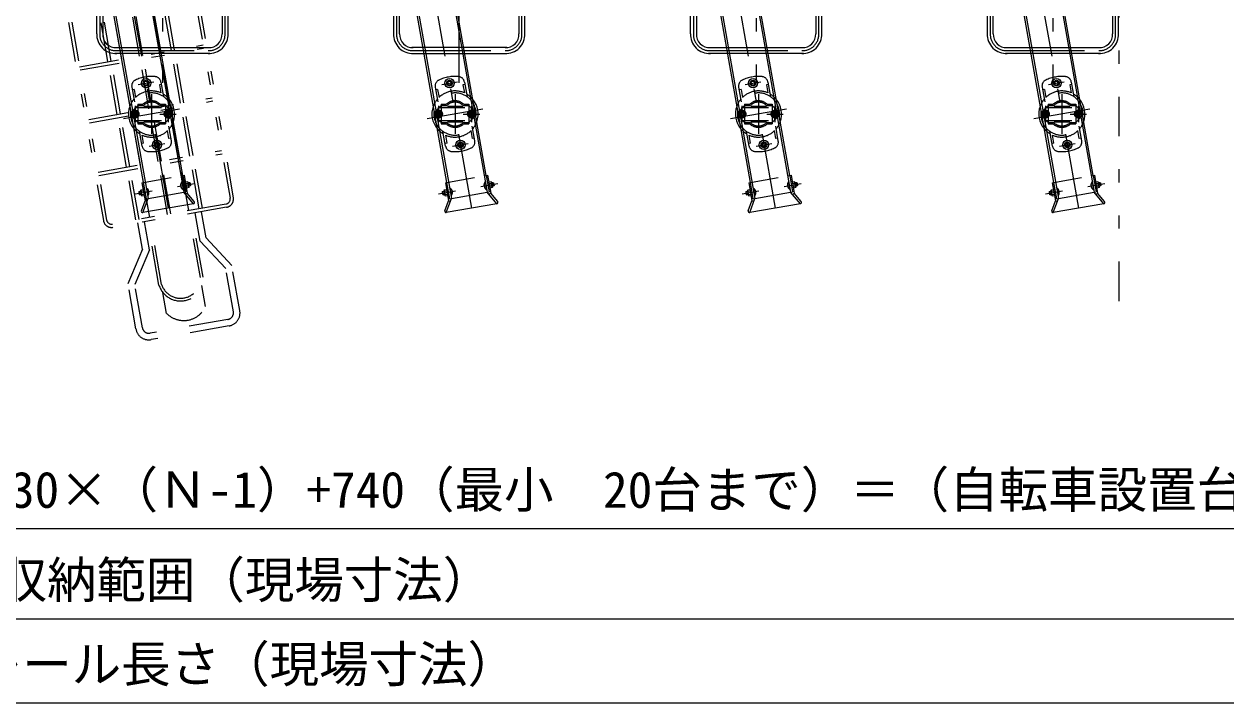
# Model space of a CAD drawing. Units: millimetres, scale not verified. Extents: x -5940 to 5940, y -4200 to 4200.
# Drawn here: x -2646 to -824, y -468 to 562 of the extents above; entities that cross this region are included whole.
import ezdxf
from ezdxf.enums import TextEntityAlignment as Align

# ---------------------------------------------------------------- set-up
doc = ezdxf.new("R2010")
doc.units = ezdxf.units.MM
doc.header["$LTSCALE"] = 10
for name, pattern in [('USER2', [24, 12, -5, 2, -5]), ('USER3', [25, 6, -5, 2, -5, 2, -5]), ('USER5', [10, 4, -6])]:
    doc.linetypes.add(name, pattern=pattern)
for name, color, linetype, lineweight in [('0-2_2-0BOLD', 7, 'Continuous', 18), ('0-4_2-2CENTER', 3, 'USER2', 18), ('0-7_2-7RACK', 5, 'Continuous', 18), ('0-D_2ラック-63HATCH', 7, 'Continuous', 18), ('1-0_2ラック-Bラック前', 2, 'USER3', 18), ('1-1_2ラック-Cラック奥', 7, 'Continuous', 18), ('1-A_3-GLEVEL', 5, 'Continuous', 18)]:
    doc.layers.add(name, color=color, linetype=linetype, lineweight=lineweight)
doc.styles.add('ＭＳ ゴシック', font='')
doc.styles.get('ＭＳ ゴシック').set_extended_font_data('MS Gothic')

# ---------------------------------------------------------------- blocks, each defined once
blk = doc.blocks.new('CCL-RACK-BACK-TOP_17')
at = {"layer": '0-D_2ラック-63HATCH'}
for p, q in [((-30.5, 170.34), (-30.5, -1330.15)), ((30.5, -1330.15), (30.5, 170.34)), ((-27.5, 94.85), (-27.5, -1355.15)), ((27.5, 94.85), (27.5, -1355.15)), ((0, -1179.61), (-2.5, -1181.06)), ((-2.5, -1183.94), (-2.5, -1181.06)), ((-2.5, -1183.94), (0, -1185.39)), ((0, -1179.61), (2.5, -1181.06)), ((2.5, -1183.94), (0, -1185.39)), ((2.5, -1183.94), (2.5, -1181.06)), ((-2.5, -1276.06), (0, -1274.61)), ((2.5, -1276.06), (0, -1274.61)), ((-2.5, -1276.06), (-2.5, -1278.94)), ((0, -1280.39), (-2.5, -1278.94)), ((0, -1280.39), (2.5, -1278.94)), ((2.5, -1276.06), (2.5, -1278.94)), ((-39, -1342.65), (-39.5, -1343.15)), ((-39.5, -1343.15), (-39.5, -1347.15)), ((-39, -1347.65), (-39.5, -1347.15)), ((-39, -1342.65), (-36.5, -1342.65)), ((-39, -1347.65), (-39, -1342.65)), ((-39, -1347.65), (-36.5, -1347.65)), ((-36.5, -1341.33), (-36.5, -1348.97)), ((-32.5, -1342.85), (-36.05, -1342.85)), ((-36.05, -1347.45), (-32.5, -1347.45)), ((-32.5, -1330.15), (-32.5, -1357.81)), ((-32.5, -1330.15), (-27.5, -1330.15)), ((-27.15, -1339.25), (-27.5, -1339.25)), ((-27.15, -1339.25), (-27.15, -1351.05)), ((27.15, -1339.25), (27.15, -1351.05)), ((27.15, -1339.25), (27.5, -1339.25)), ((27.5, -1330.15), (32.5, -1330.15)), ((32.5, -1330.15), (32.5, -1357.81)), ((32.5, -1342.85), (36.05, -1342.85)), ((36.05, -1347.45), (32.5, -1347.45)), ((36.5, -1341.33), (36.5, -1348.97)), ((39, -1342.65), (36.5, -1342.65)), ((39, -1347.65), (36.5, -1347.65)), ((39, -1342.65), (39.5, -1343.15)), ((39, -1347.65), (39, -1342.65)), ((39, -1347.65), (39.5, -1347.15)), ((39.5, -1343.15), (39.5, -1347.15)), ((-40.69, -1372), (-32.5, -1357.81)), ((-38.96, -1375), (-27.5, -1355.15)), ((-32.5, -1357.81), (-29.9, -1359.31)), ((-27.15, -1351.05), (-27.5, -1351.05)), ((-27.5, -1355.15), (27.5, -1355.15)), ((27.15, -1351.05), (27.5, -1351.05)), ((38.96, -1375), (27.5, -1355.15)), ((32.5, -1357.81), (29.9, -1359.31)), ((40.69, -1372), (32.5, -1357.81)), ((38.96, -1375), (-38.96, -1375))]:
    blk.add_line(p, q, dxfattribs=at)
at = {"layer": '0-D_2ラック-63HATCH', "color": 3, "linetype": 'USER2'}
for p, q in [((0, 178.97), (0, -1375)), ((-12, -1182.5), (12, -1182.5)), ((5.21, -1200.46), (-5.21, -1259.54)), ((-22.45, -1213.35), (-26.79, -1237.97)), ((43, -1230), (-43, -1230)), ((12.31, -1232.17), (36.93, -1236.51)), ((26.79, -1222.03), (22.45, -1246.65)), ((-12, -1277.5), (12, -1277.5)), ((-19.5, -1345.15), (-45.6, -1345.15)), ((19.5, -1345.15), (45.6, -1345.15))]:
    blk.add_line(p, q, dxfattribs=at)
at = {"layer": '0-D_2ラック-63HATCH', "color": 3, "linetype": 'USER5'}
for p, q in [((-22.5, -1184.69), (-22.5, -1207.25)), ((-19.5, -1188.74), (-22.5, -1188.74)), ((-19.5, -1188.74), (-19.5, -1200.94)), ((22.5, -1188.74), (19.5, -1188.74)), ((19.5, -1188.74), (19.5, -1200.94)), ((22.5, -1184.69), (22.5, -1207.25)), ((-18.42, -1213.55), (-28.21, -1220.85)), ((-26.36, -1235.51), (-22.88, -1215.81)), ((-19.19, -1223.68), (-23.62, -1219.97)), ((-18.08, -1211.58), (-23.29, -1241.13)), ((-22.88, -1215.81), (26.36, -1224.49)), ((-18.42, -1213.55), (-10, -1215.04)), ((-18.08, -1211.58), (-10.42, -1212.93)), ((-8.75, -1216.27), (-9.1, -1218.24)), ((-8.75, -1216.27), (12.92, -1220.09)), ((12.92, -1220.09), (12.57, -1222.06)), ((14.52, -1219.36), (22.94, -1220.84)), ((15.63, -1217.53), (23.29, -1218.87)), ((23.29, -1218.87), (18.08, -1248.42)), ((-25.62, -1231.34), (-30.05, -1227.63)), ((-22.94, -1239.16), (-29.64, -1228.95)), ((-26.36, -1235.51), (22.88, -1244.19)), ((-20.2, -1229.37), (-25.62, -1231.34)), ((-19.19, -1223.68), (-20.2, -1229.37)), ((-12.57, -1237.94), (-12.92, -1239.91)), ((20.2, -1230.63), (19.19, -1236.32)), ((19.19, -1236.32), (23.62, -1240.03)), ((20.2, -1230.63), (25.62, -1228.66)), ((22.88, -1244.19), (26.36, -1224.49)), ((22.94, -1220.84), (29.64, -1231.05)), ((23.62, -1240.03), (29.04, -1238.05)), ((-23.29, -1241.13), (-15.63, -1242.47)), ((-22.94, -1239.16), (-14.52, -1240.64)), ((-22.5, -1275.31), (-22.5, -1252.75)), ((-12.92, -1239.91), (8.75, -1243.73)), ((9.1, -1241.76), (8.75, -1243.73)), ((10, -1244.96), (18.42, -1246.45)), ((10.42, -1247.07), (18.08, -1248.42)), ((18.42, -1246.45), (28.21, -1239.15)), ((22.5, -1275.31), (22.5, -1252.75)), ((-19.5, -1271.26), (-22.5, -1271.26)), ((-19.5, -1271.26), (-19.5, -1259.06)), ((19.5, -1271.26), (19.5, -1259.06)), ((22.5, -1271.26), (19.5, -1271.26)), ((-30.5, -1330.15), (-30.5, -1355.15)), ((-27.5, -1330.15), (27.5, -1330.15)), ((30.5, -1330.15), (30.5, -1355.15)), ((-30.5, -1355.15), (-27.5, -1355.15)), ((27.5, -1355.15), (30.5, -1355.15))]:
    blk.add_line(p, q, dxfattribs=at)
at = {"layer": '0-D_2ラック-63HATCH', "color": 3}
for p, q in [((-36.5, -1343.05), (-39.4, -1343.05)), ((-36.5, -1347.25), (-39.4, -1347.25)), ((36.5, -1343.05), (39.4, -1343.05)), ((36.5, -1347.25), (39.4, -1347.25))]:
    blk.add_line(p, q, dxfattribs=at)
at = {"layer": '0-D_2ラック-63HATCH', "color": 3, "linetype": 'USER5'}
for points in [[(-23.62, -1219.97), (-29.04, -1221.95), (-30.05, -1227.63)], [(25.62, -1228.66), (30.05, -1232.37), (29.04, -1238.05)]]:
    blk.add_lwpolyline(points, dxfattribs=at)
at = {"layer": '0-D_2ラック-63HATCH'}
for points in [[(-36.5, -1341.33), (-36.05, -1340.55), (-32.5, -1340.55)], [(36.5, -1341.33), (36.05, -1340.55), (32.5, -1340.55)], [(-36.5, -1348.97), (-36.05, -1349.75), (-32.5, -1349.75)], [(36.5, -1348.97), (36.05, -1349.75), (32.5, -1349.75)]]:
    blk.add_lwpolyline(points, dxfattribs=at)
for centre, radius in [((0, -1182.5), 7), ((0, -1182.5), 4.32), ((0, -1277.5), 7), ((0, -1277.5), 4.32)]:
    blk.add_circle(centre, radius, dxfattribs=at)
at = {"layer": '0-D_2ラック-63HATCH', "color": 3, "linetype": 'USER5'}
for centre, radius in [((-24.62, -1225.66), 5.85), ((-24.62, -1225.66), 4.9), ((-24.62, -1225.66), 3), ((-24.62, -1225.66), 2.2), ((24.62, -1234.34), 5.85), ((24.62, -1234.34), 4.9), ((24.62, -1234.34), 3), ((24.62, -1234.34), 2.2)]:
    blk.add_circle(centre, radius, dxfattribs=at)
for centre, radius, start, end in [((-12.5, -1184.69), 10, 105.42385, 180), ((0, -1230), 57, 74.57615, 105.42385), ((12.5, -1184.69), 10, 0, 74.57615), ((0, -1230), 32, 17.61244, 162.38756), ((0, -1230), 35, 56.14156, 123.85844), ((0, -1230), 35, 130.0052, 150.62508), ((0, -1230), 20, 38.59038, 121.40962), ((0, -1230), 18, 36.23826, 123.76174), ((0, -1230), 35, 29.37492, 49.9948), ((-24.62, -1225.66), 6, 126.72135, 213.27865), ((24.62, -1234.34), 6, 306.72135, 33.27865), ((0, -1230), 32, 197.61244, 342.38756), ((0, -1230), 35, 209.37492, 229.9948), ((0, -1230), 20, 218.59038, 301.40962), ((0, -1230), 18, 216.23826, 303.76174), ((0, -1230), 35, 310.0052, 330.62508), ((-12.5, -1275.31), 10, 180, 254.57615), ((0, -1230), 35, 236.14156, 303.85844), ((12.5, -1275.31), 10, 285.42385, 0), ((0, -1230), 57, 254.57615, 285.42385)]:
    blk.add_arc(centre, radius, start, end, dxfattribs=at)
at = {"layer": '0-D_2ラック-63HATCH'}
for centre, radius, start, end in [((0, -1230), 35, 150.62508, 209.37492), ((0, -1230), 32, 162.38756, 197.61244), ((0, -1230), 35, 330.62508, 29.37492), ((0, -1230), 32, 342.38756, 17.61244), ((-34.36, -1341.7), 2.04, 154.26988, 214.28792), ((-28.77, -1345.15), 7.63, 162.4633, 197.5367), ((-34.36, -1348.6), 2.04, 145.71208, 205.73012), ((-32.1, -1345.15), 7.7, 309.98311, 50.01689), ((-28.25, -1345.15), 3.85, 317.75343, 42.24657), ((32.1, -1345.15), 7.7, 129.98311, 230.01689), ((28.25, -1345.15), 3.85, 137.75343, 222.24657), ((34.36, -1341.7), 2.04, 325.71208, 25.73012), ((28.77, -1345.15), 7.63, 342.4633, 17.5367), ((34.36, -1348.6), 2.04, 334.26988, 34.28792), ((-38.96, -1373), 2, 150, 270), ((38.96, -1373), 2, 270, 30)]:
    blk.add_arc(centre, radius, start, end, dxfattribs=at)
blk = doc.blocks.new('CCL-CYC-BACK-TOP_0')
at = {"layer": '1-0_2ラック-Bラック前'}
for p, q in [((-46.25, 426.57), (-46.25, 530.24)), ((46.25, 426.57), (46.25, 530.24)), ((-100, 495.32), (-100, 190.32)), ((-95, 495.32), (-95, 190.32)), ((-30, 426.57), (-30, 502.82)), ((-2.5, 426.57), (-2.5, 502.82)), ((2.5, 426.57), (2.5, 502.82)), ((30, 426.57), (30, 502.82)), ((95, 495.32), (95, 190.32)), ((100, 495.32), (100, 190.32)), ((-95, 426.57), (95, 426.57)), ((-95, 421.57), (95, 421.57)), ((-51.25, 345.32), (-51.25, 421.57)), ((-46.25, 345.32), (-46.25, 421.57)), ((-30, 345.32), (-30, 421.57)), ((-2.5, 345.32), (-2.5, 421.57)), ((2.5, 345.32), (2.5, 421.57)), ((30, 345.32), (30, 421.57)), ((46.25, 345.32), (46.25, 421.57)), ((51.25, 345.32), (51.25, 421.57)), ((-95, 345.32), (95, 345.32)), ((-95, 340.32), (95, 340.32)), ((-51.25, 264.07), (-51.25, 340.32)), ((-46.25, 264.07), (-46.25, 340.32)), ((-30, 264.07), (-30, 340.32)), ((-2.5, 264.07), (-2.5, 340.32)), ((2.5, 264.07), (2.5, 340.32)), ((30, 264.07), (30, 340.32)), ((46.25, 264.07), (46.25, 340.32)), ((51.25, 264.07), (51.25, 340.32)), ((-95, 264.07), (95, 264.07)), ((-95, 259.07), (95, 259.07)), ((-51.25, 182.82), (-51.25, 259.07)), ((-46.25, 182.82), (-46.25, 259.07)), ((-30, 182.82), (-30, 259.07)), ((-2.5, 182.82), (-2.5, 259.07)), ((2.5, 182.82), (2.5, 259.07)), ((30, 182.82), (30, 259.07)), ((46.25, 182.82), (46.25, 259.07)), ((51.25, 182.82), (51.25, 259.07)), ((87.5, 182.82), (-87.5, 182.82)), ((87.5, 177.82), (-87.5, 177.82)), ((-49, 137.42), (-49, 177.82)), ((-39, 134.46), (-39, 177.82)), ((-34, 79.49), (-34, 177.82)), ((-30, 79.62), (-30, 177.82)), ((30, 79.62), (30, 177.82)), ((34, 79.49), (34, 177.82)), ((39, 134.46), (39, 177.82)), ((49, 137.42), (49, 177.82)), ((-49, 137.42), (-80, 89.69)), ((-39, 134.46), (-70, 86.73)), ((39, 134.46), (70, 86.73)), ((49, 137.42), (80, 89.69)), ((-80, 20), (-80, 89.69)), ((-70, 20), (-70, 86.73)), ((70, 20), (70, 86.73)), ((80, 20), (80, 89.69)), ((-30, 35.12), (-30, 67.27)), ((30, 35.12), (30, 67.27)), ((60, 10), (-60, 10)), ((60, 0), (-60, 0))]:
    blk.add_line(p, q, dxfattribs=at)
for points in [[(-51.25, 426.57), (-51.25, 531.48), (-42.97, 547.17)], [(51.25, 426.57), (51.25, 531.48), (42.97, 547.17)]]:
    blk.add_lwpolyline(points, dxfattribs=at)
for centre, radius, start, end in [((-87.5, 190.32), 12.5, 180, 270), ((-87.5, 190.32), 7.5, 180, 270), ((87.5, 190.32), 7.5, 270, 0), ((87.5, 190.32), 12.5, 270, 0), ((0, 83.86), 34.28, 187.32401, 352.67599), ((0, 83.86), 30.28, 187.54919, 352.45081), ((-60, 20), 20, 180, 270), ((-60, 20), 10, 180, 270), ((0, 55.98), 36.54, 214.81581, 325.18419), ((60, 20), 10, 270, 0), ((60, 20), 20, 270, 0)]:
    blk.add_arc(centre, radius, start, end, dxfattribs=at)
blk = doc.blocks.new('D57')
at = {"layer": '1-A_3-GLEVEL'}
blk.add_line((1168.79, 3996.81), (6088.79, 3996.81), dxfattribs=at)
at = {"layer": '1-A_3-GLEVEL', "color": 7, "style": 'ＭＳ ゴシック'}
blk.add_text('下段スライド式ラック：ＣＣＲ－ＦＦ型\u3000＠230×（Ｎ-1）+740（最小\u300020台まで）＝（自転車設置台数\u3000Ｎ台）', height=54.99, dxfattribs=at).set_placement((1735.04, 4011.81), align=Align.BOTTOM_LEFT)
blk = doc.blocks.new('D60')
at = {"layer": '1-A_3-GLEVEL'}
blk.add_line((1168.79, 3860.05), (6088.79, 3860.05), dxfattribs=at)
at = {"layer": '1-A_3-GLEVEL', "color": 7, "style": 'ＭＳ ゴシック'}
blk.add_text('収納範囲（現場寸法）', height=54.99, dxfattribs=at).set_placement((3253.79, 3875.05), align=Align.BOTTOM_LEFT)
blk = doc.blocks.new('D63')
at = {"layer": '1-A_3-GLEVEL'}
blk.add_line((1066.29, 3732.33), (6191.29, 3732.33), dxfattribs=at)
at = {"layer": '1-A_3-GLEVEL', "color": 7, "style": 'ＭＳ ゴシック'}
blk.add_text('レール長さ（現場寸法）', height=54.99, dxfattribs=at).set_placement((3216.29, 3747.33), align=Align.BOTTOM_LEFT)

msp = doc.modelspace()

# ---------------------------------------------------------------- linework, layer by layer
at = {"layer": '0-2_2-0BOLD'}
for p, q in [((-2535.71, 547.26), (-2535.71, 578.29)), ((-2526.71, 578.29), (-2526.71, 547.26)), ((-2345.71, 578.29), (-2345.71, 547.26)), ((-2336.7, 547.26), (-2336.7, 578.29)), ((-2085.71, 578.29), (-2085.71, 547.26)), ((-2076.71, 547.26), (-2076.71, 578.29)), ((-1895.71, 578.29), (-1895.71, 547.26)), ((-1886.7, 547.26), (-1886.7, 578.29)), ((-1635.71, 547.26), (-1635.71, 578.29)), ((-1626.71, 578.29), (-1626.71, 547.26)), ((-1445.71, 578.29), (-1445.71, 547.26)), ((-1436.7, 547.26), (-1436.7, 578.29)), ((-1185.71, 578.29), (-1185.71, 547.26)), ((-1176.71, 547.26), (-1176.71, 578.29)), ((-995.71, 578.29), (-995.71, 547.26)), ((-986.7, 547.26), (-986.7, 578.29)), ((-2508.21, 526.4), (-2364.21, 526.4)), ((-2364.21, 517.4), (-2508.21, 517.4)), ((-1914.21, 526.4), (-2058.21, 526.4)), ((-2058.21, 517.4), (-1914.21, 517.4)), ((-1608.21, 526.4), (-1464.21, 526.4)), ((-1464.21, 517.4), (-1608.21, 517.4)), ((-1158.21, 526.4), (-1014.21, 526.4)), ((-1014.21, 517.4), (-1158.21, 517.4))]:
    msp.add_line(p, q, dxfattribs=at)
for centre, radius, start, end in [((-2506.9, 546.2), 28.83, 177.49678, 273.08292), ((-2506.9, 546.2), 19.83, 177.49678, 273.08292), ((-2365.51, 546.2), 28.83, 266.91708, 2.50322), ((-2365.51, 546.2), 19.83, 266.91708, 2.50322), ((-2056.9, 546.2), 28.83, 177.49678, 273.08292), ((-2056.9, 546.2), 19.83, 177.49678, 273.08292), ((-1915.51, 546.2), 28.83, 266.91708, 2.50322), ((-1915.51, 546.2), 19.83, 266.91708, 2.50322), ((-1606.9, 546.2), 28.83, 177.49678, 273.08292), ((-1606.9, 546.2), 19.83, 177.49678, 273.08292), ((-1465.51, 546.2), 28.83, 266.91708, 2.50322), ((-1465.51, 546.2), 19.83, 266.91708, 2.50322), ((-1156.9, 546.2), 28.83, 177.49678, 273.08292), ((-1156.9, 546.2), 19.83, 177.49678, 273.08292), ((-1015.51, 546.2), 28.83, 266.91708, 2.50322), ((-1015.51, 546.2), 19.83, 266.91708, 2.50322)]:
    msp.add_arc(centre, radius, start, end, dxfattribs=at)
at = {"layer": '0-4_2-2CENTER'}
for p, q in [((-2436.21, 2420.9), (-2436.21, 472.9)), ((-1986.21, 472.9), (-1986.21, 2420.9)), ((-1536.21, 2420.9), (-1536.21, 472.9)), ((-1086.21, 2420.9), (-1086.21, 472.9)), ((-2531.21, 578.29), (-2531.21, 547.26)), ((-2341.21, 547.26), (-2341.21, 578.29)), ((-2081.21, 578.29), (-2081.21, 547.26)), ((-1891.21, 547.26), (-1891.21, 578.29)), ((-1631.21, 578.29), (-1631.21, 547.26)), ((-1441.21, 547.26), (-1441.21, 578.29)), ((-1181.21, 578.29), (-1181.21, 547.26)), ((-991.21, 547.26), (-991.21, 578.29)), ((-2508.21, 521.9), (-2364.21, 521.9)), ((-2058.21, 521.9), (-1914.21, 521.9)), ((-1608.21, 521.9), (-1464.21, 521.9)), ((-1158.21, 521.9), (-1014.21, 521.9))]:
    msp.add_line(p, q, dxfattribs=at)
for centre, start, end in [((-2506.9, 546.2), 177.49678, 273.08292), ((-2365.51, 546.2), 266.91708, 2.50322), ((-2056.9, 546.2), 177.49678, 273.08292), ((-1915.51, 546.2), 266.91708, 2.50322), ((-1606.9, 546.2), 177.49678, 273.08292), ((-1465.51, 546.2), 266.91708, 2.50322), ((-1156.9, 546.2), 177.49678, 273.08292), ((-1015.51, 546.2), 266.91708, 2.50322)]:
    msp.add_arc(centre, 24.33, start, end, dxfattribs=at)
at = {"layer": '0-7_2-7RACK', "color": 2, "linetype": 'USER3'}
msp.add_line((-986.21, 2451.9), (-986.21, 91.9), dxfattribs=at)

# ---------------------------------------------------------------- block references
at = {"layer": '1-0_2ラック-Bラック前', "rotation": 10}
msp.add_blockref('CCL-CYC-BACK-TOP_0', (-2394.12, 93.81), dxfattribs=at)
at = {"layer": '1-1_2ラック-Cラック奥', "rotation": 10}
for p in [(-2666.21, 1636.9), (-2206.21, 1636.9), (-1746.21, 1636.9), (-1286.21, 1636.9)]:
    msp.add_blockref('CCL-RACK-BACK-TOP_17', p, dxfattribs=at)
at = {"layer": '1-A_3-GLEVEL'}
for name in ['D63', 'D57', 'D60']:
    msp.add_blockref(name, (-5940, -4200), dxfattribs=at)

doc.saveas('drawing.dxf')
